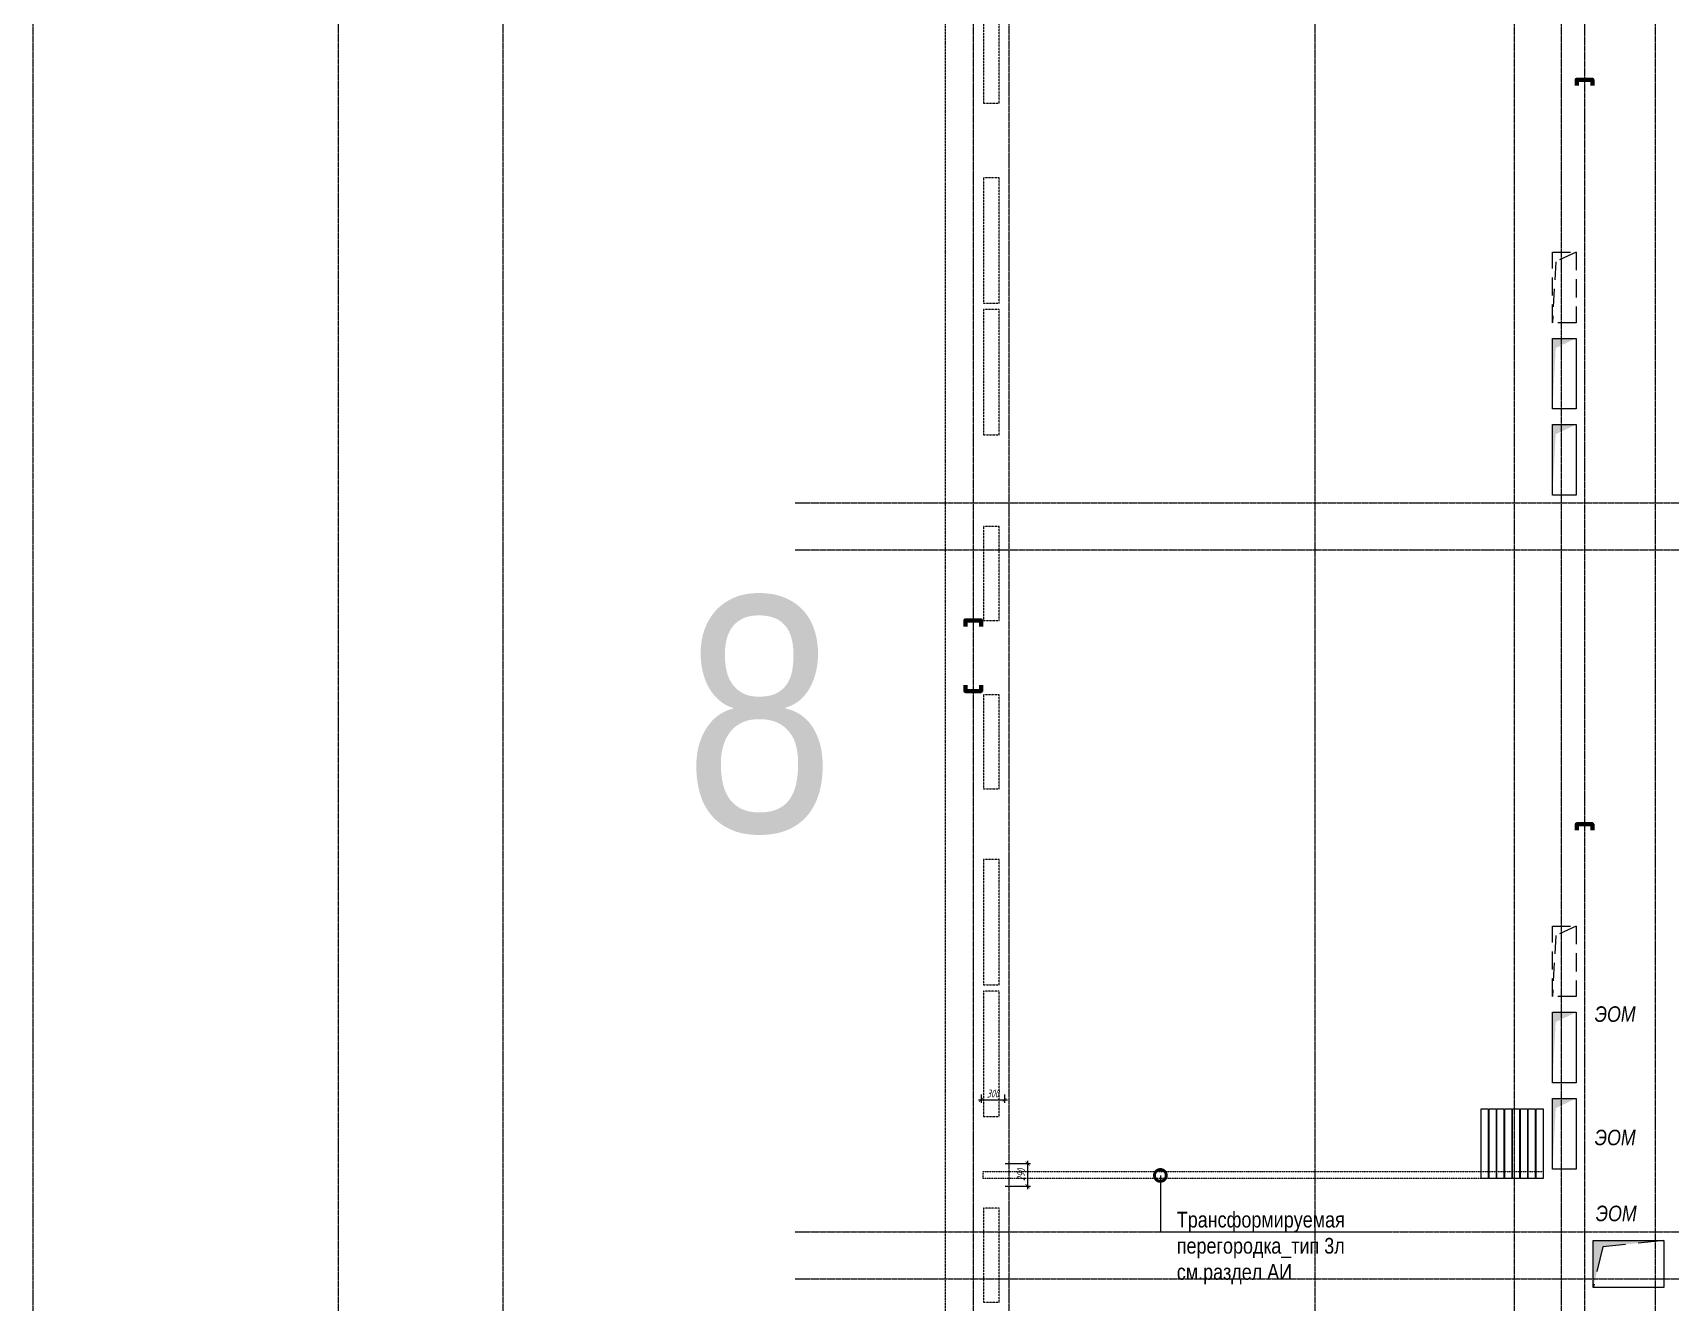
# Model space of a CAD drawing. Header units: millimetres. Extents: x -231292 to 573618, y -153144 to 564035.
# Drawn here: x -188175 to -167282, y 190596 to 206795 of the extents above; entities that cross this region are included whole.
import ezdxf
from ezdxf import colors
from ezdxf.entities.mleader import LeaderData, LeaderLine
from ezdxf.math import Vec2, Vec3

# ---------------------------------------------------------------- set-up
doc = ezdxf.new("R2010")
doc.units = ezdxf.units.MM
for name, pattern in [('ADSK_Невидимые', [5, 3, -2]), ('CENTER2', [28.575, 19.05, -3.175, 3.175, -3.175]), ('DASHED', [19.05, 12.7, -6.35]), ('HIDDEN', [9.525, 6.35, -3.175]), ('HIDDEN2', [4.7625, 3.175, -1.5875])]:
    doc.linetypes.add(name, pattern=pattern)
doc.layers.get('0').update_dxf_attribs({"color": 250})
doc.layers.get('Defpoints').update_dxf_attribs({"color": 250})
doc.layers.add('АР_Делит', color=250, linetype='Continuous', lineweight=0, plot=False)
for name, color, linetype, lineweight in [('АР_Отопительные приборы', 250, 'HIDDEN2', 0), ('КМ_Фахверки', 250, 'Continuous', 80), ('ОВ_Классы', 250, 'Continuous', 0), ('ОВ_Шахты', 250, 'Continuous', 5), ('РД_Оси_100', 250, 'Continuous', 0), ('ТХ_Оборудование', 250, 'Continuous', 9), ('ЭОМ_отверстия', 250, 'Continuous', 5)]:
    doc.layers.add(name, color=color, linetype=linetype, lineweight=lineweight)
doc.styles.add('ISOCPEUR_I_4', font='isocpeui.ttf', dxfattribs={"width": 0.9, "height": 350})
doc.styles.add('style1', font='ARIALN.TTF')
doc.styles.add('T_dim', font='romans.shx', dxfattribs={"width": 0.7, "oblique": 15})
doc.dimstyles.new('1-50', dxfattribs={"dimscale": 50, "dimtxt": 2, "dimasz": 1, "dimexe": 0.7, "dimexo": 0.6, "dimtad": 1, "dimdec": 0, "dimlfac": -1, "dimtxsty": 'T_dim', "dimblk1": 'ARCHTICK', "dimblk2": 'ARCHTICK', "dimsah": 1, "dimcen": 0, "dimdle": 0.7, "dimclrd": 256, "dimclre": 256, "dimadec": 0, "dimazin": 0, "dimtfac": 1, "dimtdec": 0, "dimtmove": 1, "dimatfit": 3, "dimfxl": 25, "dimlwd": -1, "dimlwe": -1, "dimarcsym": 2})

# ---------------------------------------------------------------- blocks, each defined once
blk = doc.blocks.new('СОШ_2200_АР_ОСИ_М100_28.05.24')
at = {"layer": 'АР_Делит', "color": 5, "linetype": 'DASHED'}
blk.add_lwpolyline([(66055, 68320), (66055, 13857.73), (83455, 13857.73), (83455, -355), (45245, -355), (45245, 13145), (44695, 13145), (44695, 26755), (45245, 26755), (45245, 68320)], dxfattribs=at)
at = {"layer": 'РД_Оси_100', "linetype": 'CENTER2'}
for p, q in [((37500, -6155), (37500, 139938.679)), ((49960, -6155), (49960, 139938.679))]:
    blk.add_line(p, q, dxfattribs=at)
at = {"layer": 'РД_Оси_100', "color": 1, "linetype": 'CENTER2'}
blk.add_line((39600, -6155), (39600, 139938.679), dxfattribs=at)
blk.add_lwpolyline([(33600, 139938.679), (33600, -6155)], dxfattribs=at)
at = {"layer": 'РД_Оси_100', "linetype": 'CENTER2'}
for points in [[(45530, 139938.679), (45600, 139538.679), (45600, -6163.457)], [(46060, -6163.105), (46060, 139538.679), (46130, 139938.679)], [(52500, 139938.679), (52500, -5755), (52358.276, -6155)], [(53100, 139938.679), (53100, -5755), (52949.266, -6155)], [(54300, 139938.679), (54300, -6155)], [(53400, 70753.904), (53400, -5755), (53550, -6155)], [(43327.994, 45600), (71363.995, 45600)], [(43327.994, 45000), (71363.995, 45000)], [(43327.994, 36300), (71363.995, 36300)], [(43327.994, 35700), (71363.995, 35700)]]:
    blk.add_lwpolyline(points, dxfattribs=at)
blk = doc.blocks.new('otv пунктир')
at = {"linetype": 'HIDDEN', "ltscale": 0.07}
blk.add_lwpolyline([(0, 0), (0, 1), (1, 1), (1, 0)], close=True, dxfattribs=at)
blk.add_lwpolyline([(0, 1), (0.135, 0.137), (1, 0)], dxfattribs=at)
blk = doc.blocks.new('otv')
at = {"linetype": 'Continuous'}
blk.add_lwpolyline([(0, -1), (0, 0), (1, 0), (1, -1)], close=True, dxfattribs=at)
blk.add_solid([(0, -1), (0, 0), (0.135, -0.137), (1, 0)], dxfattribs=at)
blk = doc.blocks.new('Ф_пеноблок 200')
at = {"layer": 'КМ_Фахверки'}
blk.add_lwpolyline([(0, -75), (0, 0), (200, 0), (200, -75)], dxfattribs=at)
blk = doc.blocks.new('_ArchTick')
at = {"color": 0, "linetype": 'ByBlock', "const_width": 0.15}
blk.add_lwpolyline([(-0.5, -0.5), (0.5, 0.5)], dxfattribs=at)
blk = doc.blocks.new('*D864')
at = {"layer": 'Defpoints', "color": 0, "transparency": 16777216}
for p in [(-175800, 192365), (-175800, 192075), (-175482, 192075)]:
    blk.add_point(p, dxfattribs=at)
at = {"layer": 'АР_Делит', "color": 0, "transparency": 16777216}
for p, q in [((-175770, 192365), (-175447, 192365)), ((-175482, 192400), (-175482, 192040)), ((-175770, 192075), (-175447, 192075))]:
    blk.add_line(p, q, dxfattribs=at)
at = {"layer": 'АР_Делит', "color": 0, "transparency": 16777216, "xscale": 50, "yscale": 50, "zscale": 50}
for p, rotation in [((-175482, 192365), 90), ((-175482, 192075), 270)]:
    blk.add_blockref('_ArchTick', p, dxfattribs=dict(at, rotation=rotation))
at = {"layer": 'АР_Делит', "color": 0, "transparency": 16777216, "insert": (-175563, 192220), "char_height": 100, "attachment_point": 5, "rotation": 90, "style": 'T_dim'}
blk.add_mtext('290', dxfattribs=at)
blk = doc.blocks.new('*D865')
at = {"layer": 'Defpoints', "color": 0, "transparency": 16777216}
for p in [(-176075, 193278), (-175775, 193278), (-175775, 193177)]:
    blk.add_point(p, dxfattribs=at)
at = {"layer": 'АР_Делит', "color": 0, "transparency": 16777216}
for p, q in [((-176110, 193177), (-175740, 193177)), ((-176075, 193248), (-176075, 193142)), ((-175775, 193248), (-175775, 193142))]:
    blk.add_line(p, q, dxfattribs=at)
at = {"layer": 'АР_Делит', "color": 0, "transparency": 16777216, "xscale": 50, "yscale": 50, "zscale": 50, "rotation": 180}
blk.add_blockref('_ArchTick', (-176075, 193177), dxfattribs=at)
at = {"layer": 'АР_Делит', "color": 0, "transparency": 16777216, "xscale": 50, "yscale": 50, "zscale": 50}
blk.add_blockref('_ArchTick', (-175775, 193177), dxfattribs=at)
at = {"layer": 'АР_Делит', "color": 0, "transparency": 16777216, "insert": (-175925, 193258), "char_height": 100, "attachment_point": 5, "style": 'T_dim'}
blk.add_mtext('300', dxfattribs=at)
blk = doc.blocks.new('_DotSmall')
at = {"color": 0, "linetype": 'ByBlock', "const_width": 0.5}
blk.add_lwpolyline([(-0.0625, 0, 1), (0.0625, 0, 1)], format="xyb", close=True, dxfattribs=at)
blk = doc.blocks.new('Bottom_R_1200')
at = {"layer": 'АР_Отопительные приборы'}
blk.add_lwpolyline([(-600, -100), (600, -100), (600, 100), (-600, 100)], close=True, dxfattribs=at)
blk = doc.blocks.new('Bottom_R_1600')
at = {"layer": 'АР_Отопительные приборы'}
blk.add_lwpolyline([(-800, -100), (800, -100), (800, 100), (-800, 100)], close=True, dxfattribs=at)

msp = doc.modelspace()

# ---------------------------------------------------------------- linework, layer by layer
at = {"layer": 'ТХ_Оборудование'}
for points in [[(-169694.956, 192175.168), (-169694.956, 193065.168), (-169604.956, 193065.168), (-169604.956, 192175.168)], [(-169594.956, 192175.168), (-169594.956, 193065.168), (-169504.956, 193065.168), (-169504.956, 192175.168)], [(-169494.956, 192175.168), (-169494.956, 193065.168), (-169404.956, 193065.168), (-169404.956, 192175.168)], [(-169394.956, 192175.168), (-169394.956, 193065.168), (-169304.956, 193065.168), (-169304.956, 192175.168)], [(-169294.956, 192175.168), (-169294.956, 193065.168), (-169204.956, 193065.168), (-169204.956, 192175.168)], [(-169194.956, 192175.168), (-169194.956, 193065.168), (-169104.956, 193065.168), (-169104.956, 192175.168)], [(-169094.956, 192175.168), (-169094.956, 193065.168), (-169004.956, 193065.168), (-169004.956, 192175.168)], [(-168994.956, 192175.168), (-168994.956, 193065.168), (-168904.956, 193065.168), (-168904.956, 192175.168)]]:
    msp.add_lwpolyline(points, close=True, dxfattribs=at)
at = {"layer": 'ТХ_Оборудование', "linetype": 'ADSK_Невидимые'}
msp.add_lwpolyline([(-176048.476, 192265.168), (-168904.953, 192265.168), (-168904.953, 192175.168), (-176048.476, 192175.168)], close=True, dxfattribs=at)

# ---------------------------------------------------------------- block references
at = {"layer": 'АР_Отопительные приборы', "rotation": 270}
for name, p in [('Bottom_R_1200', (-175944.956, 206495.168)), ('Bottom_R_1600', (-175944.956, 204145.168)), ('Bottom_R_1600', (-175944.956, 202463.447)), ('Bottom_R_1200', (-175944.956, 199895.987)), ('Bottom_R_1200', (-175944.956, 197747.659)), ('Bottom_R_1600', (-175944.956, 195445.987)), ('Bottom_R_1600', (-175944.956, 193764.266)), ('Bottom_R_1200', (-175944.956, 191195.987))]:
    msp.add_blockref(name, p, dxfattribs=at)
at = {"layer": 'КМ_Фахверки'}
for p in [(-168474.956, 206195.168), (-176274.956, 199295.168), (-168474.956, 196694.168)]:
    msp.add_blockref('Ф_пеноблок 200', p, dxfattribs=at)
at = {"layer": 'КМ_Фахверки', "xscale": -1, "rotation": 180}
msp.add_blockref('Ф_пеноблок 200', (-176274.956, 198395.168), dxfattribs=at)
at = {"layer": 'ОВ_Классы', "rotation": 270}
for p, xscale, yscale in [((-168784.956, 203995.167), 900, 300), ((-168784.956, 195395.167), 900, 300), ((-168264.956, 191385.168), 600, 900)]:
    msp.add_blockref('otv пунктир', p, dxfattribs=dict(at, xscale=xscale, yscale=yscale))
at = {"layer": 'ОВ_Шахты', "color": 1, "zscale": 1400}
for p, xscale, yscale in [((-168784.956, 202895.167), 300, 900), ((-168784.956, 201795.167), 300, 900), ((-168784.956, 194295.167), 300, 900), ((-168784.956, 193195.167), 300, 900), ((-168264.956, 191385.167), 900, 600)]:
    msp.add_blockref('otv', p, dxfattribs=dict(at, xscale=xscale, yscale=yscale))
at = {"layer": 'РД_Оси_100'}
msp.add_blockref('СОШ_2200_АР_ОСИ_М100_28.05.24', (-221774.956, 155195.168), dxfattribs=at)

# ---------------------------------------------------------------- texts
at = {"layer": 'АР_Делит', "insert": (-178902.456, 198079.577), "char_height": 3000, "width": 4745, "attachment_point": 5, "style": 'style1'}
msp.add_mtext('8', dxfattribs=at)

# ---------------------------------------------------------------- dimensions: what is measured, and where the dimension line sits
at = {"layer": 'АР_Делит', "color": 0}
dim = msp.add_linear_dim(base=(-175774.956, 193176.946), p1=(-176074.956, 193278.07), p2=(-175774.956, 193278.07), dimstyle='1-50', override={"dimclrd": 0, "dimclre": 0}, dxfattribs=at)
dim.commit()
dim.dimension.update_dxf_attribs({"geometry": '*D865', "text_midpoint": (-175924.956, 193258.196)})
dim = msp.add_linear_dim(base=(-175481.964, 192075.168), p1=(-175799.956, 192365.168), p2=(-175799.956, 192075.168), angle=90, dimstyle='1-50', override={"dimclrd": 0, "dimclre": 0}, dxfattribs=at)
dim.commit()
dim.dimension.update_dxf_attribs({"geometry": '*D864', "text_midpoint": (-175563.214, 192220.168)})

# ---------------------------------------------------------------- leaders
at = {"layer": 'ТХ_Оборудование'}
ml = msp.add_multileader_mtext('Standard', dxfattribs=at)
ml.set_content('\\pxsm1;Трансформируемая перегородка_тип 3л см.раздел АИ ', color=256, style='style1')
ml.set_leader_properties(color=256, linetype='ByLayer', lineweight=9)
ml.set_arrow_properties(name='DOTSMALL')
ml.build(insert=Vec2(0, 0))
ml.multileader.update_dxf_attribs({"text_left_attachment_type": 6, "text_right_attachment_type": 6, "text_bottom_attachment_type": 10, "dogleg_length": 25, "arrow_head_size": 300})
ctx = ml.context
ctx.base_point, ctx.char_height, ctx.arrow_head_size, ctx.landing_gap_size, ctx.plane_origin = Vec3(-173628.624, 191494.194), 200, 300, 50, Vec3(-182241.875, 194745.168)
ctx.left_attachment, ctx.right_attachment, ctx.top_attachment = 6, 6, 10
notes = []
notes.append((ctx, [(0, (1, 1, 0), (-173786.634, 191494.194), (1, 0), 158.01, [(1, [(-173787.737, 192214.088)], 0, [])])]))
ctx.mtext.insert, ctx.mtext.width, ctx.mtext.defined_height, ctx.mtext.line_spacing_factor, ctx.mtext.flow_direction = Vec3(-173578.624, 191749.72), 2672.40951, 2067.07, 0.3, 5
for ctx, leaders in notes:
    for number, flags, end, landing, length, lines in leaders:
        leader = LeaderData()
        leader.index, (leader.has_last_leader_line, leader.has_dogleg_vector, leader.attachment_direction) = number, flags
        leader.last_leader_point, leader.dogleg_vector, leader.dogleg_length = Vec3(end), Vec3(landing), length
        for number, points, colour, breaks in lines:
            line = LeaderLine()
            line.index, line.vertices, line.color, line.breaks = number, Vec3.list(points), colors.encode_raw_color(colour), breaks
            leader.lines.append(line)
        ctx.leaders.append(leader)

# ---------------------------------------------------------------- next in the draw order: texts
at = {"layer": 'ЭОМ_отверстия', "color": 1, "char_height": 198, "attachment_point": 1, "style": 'ISOCPEUR_I_4', "bg_fill": 2}
for insert in [(-168246.35, 194371.935), (-168246.091, 192796.692), (-168233.038, 191828.15)]:
    msp.add_mtext('{\\fArial Narrow|b0|i1|c204|p34;\\W1;\\C256;ЭОМ}', dxfattribs=dict(at, insert=insert))

doc.saveas('drawing.dxf')
